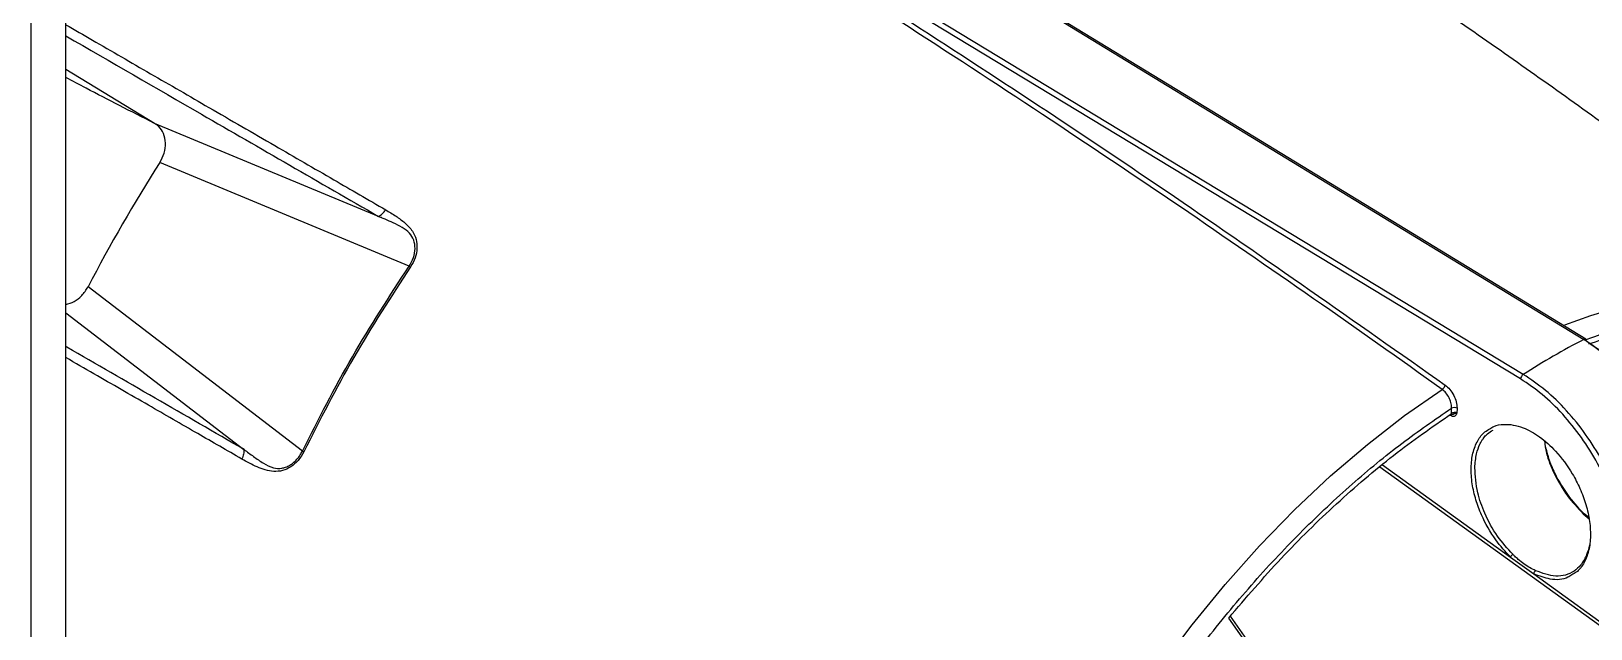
# Model space of a CAD drawing. Extents: x 16.7 to 113.1, y 4.5 to 84.5.
# Drawn here: x 79.95 to 85.93, y 10.07 to 12.36 of the extents above; entities that cross this region are included whole.
import ezdxf

# ---------------------------------------------------------------- set-up
doc = ezdxf.new("R2010")
doc.units = 0
doc.header["$MEASUREMENT"] = 0
doc.layers.add('OBJECT', color=7, linetype='CONTINUOUS')

msp = doc.modelspace()

# ---------------------------------------------------------------- linework, layer by layer
at = {"layer": 'OBJECT'}
for p, q in [((80.0866, 8.0781), (80.0866, 15.4047)), ((79.9537, 8.0014), (79.9537, 15.3279)), ((82.912, 13.0041), (85.9065, 11.1785)), ((85.6743, 11.0444), (82.6687, 12.8636)), ((85.6639, 11.0268), (82.6584, 12.846)), ((80.4265, 12.0063), (80.0866, 12.2125)), ((81.2852, 11.6499), (80.4265, 12.0063)), ((81.4027, 11.4595), (80.4467, 11.8561)), ((80.9932, 10.7501), (80.1717, 11.3797)), ((80.0866, 11.2799), (80.7695, 10.7567)), ((85.9065, 11.1785), (85.9163, 11.1725)), ((85.3985, 10.8939), (85.399, 10.9151)), ((85.4202, 10.9148), (85.4197, 10.8963)), ((80.7695, 10.7567), (80.7696, 10.7567)), ((80.9932, 10.7501), (80.9985, 10.7471)), ((86.0567, 10.0169), (85.1238, 10.6891)), ((85.1342, 10.6979), (85.6247, 10.3445)), ((85.8996, 10.5149), (85.9274, 10.4949)), ((85.9083, 10.5083), (85.9004, 10.5139)), ((85.9035, 10.5104), (85.9272, 10.4912)), ((85.9264, 10.4953), (85.9083, 10.5083)), ((85.6247, 10.3445), (85.7148, 10.2796)), ((85.7148, 10.2796), (86.061, 10.0301)), ((84.7113, 9.8739), (84.5449, 10.1107)), ((84.7137, 9.8877), (84.5516, 10.1183))]:
    msp.add_line(p, q, dxfattribs=at)
at = {"layer": 'OBJECT', "flags": 128}
for points in [[(85.9135, 11.1789), (84.4279, 12.0846), (82.919, 13.0045)], [(85.833, 11.2338), (85.9325, 11.2704), (86.0733, 11.3125), (86.2116, 11.342), (86.3465, 11.3589), (86.4775, 11.3631), (86.604, 11.3545), (86.7254, 11.3332), (86.8411, 11.2993), (86.8907, 11.2802)], [(83.504, 8.2952), (83.5577, 8.4816), (83.6205, 8.6687), (83.6919, 8.8555), (83.7719, 9.0412), (83.8598, 9.225), (83.9554, 9.4059), (84.0582, 9.5832), (84.1677, 9.756), (84.2835, 9.9235), (84.4049, 10.085), (84.5314, 10.2396), (84.6624, 10.3867), (84.7973, 10.5256), (84.9356, 10.6556), (85.0764, 10.7762), (85.2193, 10.8868), (85.3634, 10.9868)], [(85.3985, 10.8939), (85.3984, 10.8918), (85.398, 10.8899), (85.3972, 10.8884), (85.396, 10.8874), (85.3945, 10.8868), (85.3928, 10.8868), (85.3908, 10.8872), (85.39, 10.8876)], [(85.9035, 10.5104), (85.9048, 10.5111), (85.906, 10.5115), (85.907, 10.5116), (85.9077, 10.5115), (85.9083, 10.511), (85.9086, 10.5104), (85.9086, 10.5094), (85.9083, 10.5083)]]:
    msp.add_lwpolyline(points, dxfattribs=at)
at = {"layer": 'OBJECT'}
for centre, radius, start, end in [((85.5324, 8.6023), 6.0375, 147.38935, 152.61065), ((87.3246, 8.4538), 3.0716, 117.49547, 122.49915), ((85.9102, 11.1735), 0.00621, 351.14916, 126.41263), ((85.3489, 11.0085), 0.0261, 303.87702, 349.29064), ((85.6878, 11.0247), 0.0239, 124.34304, 174.81963), ((85.392, 10.8856), 0.00639, 356.93809, 31.23594), ((85.4093, 10.8938), 0.0236, 62.50942, 115.8291), ((85.6456, 10.335), 0.023, 120.38899, 155.59596), ((85.7293, 10.2798), 0.0145, 123.48561, 180.93997)]:
    msp.add_arc(centre, radius, start, end, dxfattribs=at)
for points, knots in [([(85.3634, 10.9868), (85.1991, 11.1032), (84.8648, 11.3401), (84.3539, 11.6911), (83.8255, 12.0456), (83.2952, 12.3916), (82.7676, 12.7265), (82.2473, 13.0477), (81.7232, 13.3629), (81.3725, 13.566), (81.1965, 13.6679)], [0, 0, 0, 0, 0.118989, 0.241992, 0.369009, 0.500039, 0.623805, 0.748387, 0.873785, 1, 1, 1, 1]), ([(81.2065, 13.6856), (81.5551, 13.482), (82.2524, 13.0747), (83.2962, 12.4186), (84.3378, 11.7329), (85.029, 11.2467), (85.3746, 11.0036)], [0, 0, 0, 0, 0.25003, 0.500058, 0.750055, 1, 1, 1, 1]), ([(87.1261, 11.1405), (87.0567, 11.1955), (86.8171, 11.3855), (86.3984, 11.7011), (85.8704, 12.0873), (85.3332, 12.4631), (84.8909, 12.7631), (84.6251, 12.934), (84.5435, 12.9864)], [0, 0, 0, 0, 0.0839488, 0.289789, 0.495873, 0.7021638, 0.9086263, 1, 1, 1, 1]), ([(80.0866, 12.3845), (80.1204, 12.365), (80.2283, 12.3027), (80.4111, 12.197), (80.6443, 12.0623), (80.8784, 11.9268), (81.1043, 11.7959), (81.2464, 11.7137), (81.3128, 11.6753)], [0, 0, 0, 0, 0.083773, 0.267021, 0.450258, 0.655967, 0.839215, 1, 1, 1, 1]), ([(80.0866, 12.3417), (80.2594, 12.242), (80.6548, 12.0138), (81.0581, 11.781), (81.2852, 11.6499)], [0, 0, 0, 0, 0.436927, 1, 1, 1, 1]), ([(80.4265, 12.0063), (80.3818, 12.029), (80.2941, 12.0737), (80.1807, 12.1321), (80.1124, 12.1682), (80.0866, 12.1819)], [0, 0, 0, 0, 0.391861, 0.76998, 1, 1, 1, 1]), ([(80.4467, 11.8561), (80.453, 11.8682), (80.4656, 11.8923), (80.4706, 11.9319), (80.4632, 11.9675), (80.4465, 11.9925), (80.4321, 12.0024), (80.4265, 12.0063)], [0, 0, 0, 0, 0.217936, 0.435232, 0.661573, 0.868603, 1, 1, 1, 1]), ([(81.2853, 11.6499), (81.2901, 11.6529), (81.2999, 11.6589), (81.3085, 11.6698), (81.3128, 11.6753)], [0, 0, 0, 0, 0.500003, 1, 1, 1, 1]), ([(81.3128, 11.6753), (81.3261, 11.6673), (81.3517, 11.6521), (81.3872, 11.626), (81.4149, 11.5971), (81.4309, 11.5633), (81.4343, 11.5278), (81.4275, 11.4908), (81.4145, 11.4678), (81.408, 11.4564)], [0, 0, 0, 0, 0.175155, 0.335953, 0.499736, 0.628069, 0.749937, 0.875049, 1, 1, 1, 1]), ([(81.4027, 11.4595), (81.4088, 11.4702), (81.4211, 11.4917), (81.4271, 11.5268), (81.4222, 11.5597), (81.4047, 11.5881), (81.376, 11.6087), (81.3431, 11.6245), (81.3163, 11.6365), (81.2973, 11.6447), (81.2889, 11.6483), (81.2852, 11.6499)], [0, 0, 0, 0, 0.123067, 0.246585, 0.369053, 0.491538, 0.630311, 0.772463, 0.899411, 0.955665, 1, 1, 1, 1]), ([(80.9932, 10.7501), (81.055, 10.872), (81.1788, 11.1158), (81.3281, 11.3449), (81.4027, 11.4595)], [0, 0, 0, 0, 0.499779, 1, 1, 1, 1]), ([(81.408, 11.4564), (81.3334, 11.3418), (81.1843, 11.1127), (81.0605, 10.869), (80.9985, 10.7471)], [0, 0, 0, 0, 0.500003, 1, 1, 1, 1]), ([(81.4027, 11.4595), (81.4036, 11.459), (81.4054, 11.4579), (81.4072, 11.4569), (81.408, 11.4564)], [0, 0, 0, 0, 0.500001, 1, 1, 1, 1]), ([(80.0866, 11.3128), (80.0974, 11.3157), (80.1191, 11.3215), (80.1495, 11.3453), (80.1641, 11.368), (80.1717, 11.3797)], [0, 0, 0, 0, 0.320872, 0.646441, 1, 1, 1, 1]), ([(85.9097, 11.1762), (85.962, 11.1948), (86.079, 11.2365), (86.257, 11.2735), (86.4426, 11.2912), (86.6215, 11.2829), (86.7908, 11.2491), (86.9481, 11.1898), (87.0915, 11.1061), (87.2189, 10.9999), (87.329, 10.8729), (87.4226, 10.7293), (87.4708, 10.6191), (87.4948, 10.5644)], [0, 0, 0, 0, 0.073937, 0.165467, 0.258957, 0.353004, 0.447496, 0.541994, 0.636041, 0.729525, 0.821061, 0.911248, 1, 1, 1, 1]), ([(85.9256, 11.1613), (85.9927, 11.1834), (86.1331, 11.2296), (86.3282, 11.2626), (86.4509, 11.2616), (86.5067, 11.2612)], [0, 0, 0, 0, 0.332891, 0.696475, 1, 1, 1, 1]), ([(80.7696, 10.7567), (80.5418, 10.8882), (80.3127, 11.0205), (80.088, 11.1502), (80.0866, 11.151)], [0, 0, 0, 0, 0.9937749, 1, 1, 1, 1]), ([(85.9065, 11.1785), (85.9351, 11.1593), (85.9921, 11.1209), (86.0743, 11.0418), (86.15, 10.9509), (86.2163, 10.8498), (86.2714, 10.7424), (86.3123, 10.6336), (86.3397, 10.525), (86.3443, 10.4581), (86.3466, 10.424)], [0, 0, 0, 0, 0.125536, 0.250752, 0.375675, 0.500324, 0.624651, 0.75007, 0.872262, 1, 1, 1, 1]), ([(85.9163, 11.1725), (85.9442, 11.1537), (85.9999, 11.1163), (86.0801, 11.0392), (86.154, 10.9505), (86.2191, 10.8516), (86.2728, 10.7469), (86.3131, 10.6399), (86.3398, 10.5342), (86.3444, 10.469), (86.3466, 10.4365)], [0, 0, 0, 0, 0.125719, 0.250525, 0.375694, 0.500217, 0.625479, 0.750016, 0.875168, 1, 1, 1, 1]), ([(80.7613, 10.7201), (80.7049, 10.7526), (80.5852, 10.8215), (80.3962, 10.9303), (80.2277, 11.0273), (80.1225, 11.0879), (80.0866, 11.1086)], [0, 0, 0, 0, 0.249548, 0.52926, 0.839137, 1, 1, 1, 1]), ([(85.3746, 11.0036), (85.3809, 10.9983), (85.3935, 10.9877), (85.4085, 10.9642), (85.4186, 10.9386), (85.4196, 10.9227), (85.4202, 10.9148)], [0, 0, 0, 0, 0.250228, 0.500086, 0.750006, 1, 1, 1, 1]), ([(86.0737, 10.279), (86.0729, 10.3125), (86.0712, 10.3795), (86.0485, 10.488), (86.0118, 10.5969), (85.961, 10.7036), (85.8985, 10.8038), (85.8262, 10.8935), (85.7472, 10.9709), (85.6917, 11.0082), (85.6639, 11.0268)], [0, 0, 0, 0, 0.125666, 0.250539, 0.37567, 0.500227, 0.625486, 0.75002, 0.875177, 1, 1, 1, 1]), ([(86.0949, 10.2786), (86.0939, 10.3137), (86.0921, 10.3824), (86.0684, 10.4935), (86.0309, 10.6044), (85.9788, 10.7134), (85.9148, 10.8157), (85.8409, 10.9075), (85.7598, 10.9869), (85.7028, 11.0252), (85.6743, 11.0444)], [0, 0, 0, 0, 0.128141, 0.25071, 0.37607, 0.500341, 0.624825, 0.749582, 0.874632, 1, 1, 1, 1]), ([(85.399, 10.9151), (85.3989, 10.9188), (85.3989, 10.9259), (85.3961, 10.9394), (85.3898, 10.9559), (85.3784, 10.9741), (85.3683, 10.9826), (85.3634, 10.9868)], [0, 0, 0, 0, 0.149147, 0.282418, 0.50059, 0.756831, 1, 1, 1, 1]), ([(83.5891, 8.3097), (83.613, 8.392), (83.6612, 8.5579), (83.7549, 8.8096), (83.865, 9.0637), (83.9924, 9.317), (84.1358, 9.5663), (84.2931, 9.8072), (84.4624, 10.0365), (84.6413, 10.2512), (84.8268, 10.4483), (85.0163, 10.6255), (85.207, 10.7831), (85.3353, 10.8713), (85.399, 10.9151)], [0, 0, 0, 0, 0.080321, 0.16194, 0.244772, 0.329378, 0.414487, 0.5, 0.585518, 0.670628, 0.755228, 0.838065, 0.919682, 1, 1, 1, 1]), ([(84.5449, 10.1107), (84.6113, 10.1882), (84.7445, 10.3437), (84.957, 10.5514), (85.1755, 10.7392), (85.3243, 10.8424), (85.3985, 10.8939)], [0, 0, 0, 0, 0.249262, 0.5, 0.750738, 1, 1, 1, 1]), ([(85.3907, 10.8893), (85.3915, 10.8889), (85.3932, 10.8883), (85.3967, 10.888), (85.3994, 10.8892), (85.4012, 10.8901)], [0, 0, 0, 0, 0.237244, 0.478975, 1, 1, 1, 1]), ([(85.4197, 10.8963), (85.4177, 10.8917), (85.4146, 10.8849), (85.4071, 10.8827), (85.4022, 10.8834), (85.3996, 10.8846), (85.3984, 10.8852)], [0, 0, 0, 0, 0.500408, 0.749561, 0.874846, 1, 1, 1, 1]), ([(85.4197, 10.8963), (85.4182, 10.8969), (85.416, 10.8978), (85.4121, 10.8982), (85.4085, 10.898), (85.4049, 10.8972), (85.4012, 10.8958), (85.3995, 10.8946), (85.3985, 10.8939)], [0, 0, 0, 0, 0.23989, 0.367317, 0.499483, 0.699788, 0.8375, 1, 1, 1, 1]), ([(85.4012, 10.8901), (85.4037, 10.8915), (85.4079, 10.894), (85.4147, 10.8961), (85.418, 10.8962), (85.4197, 10.8963)], [0, 0, 0, 0, 0.413074, 0.690931, 1, 1, 1, 1]), ([(85.6247, 10.3445), (85.6053, 10.3655), (85.5622, 10.4124), (85.5184, 10.4911), (85.4909, 10.565), (85.4767, 10.6267), (85.4725, 10.6881), (85.4794, 10.7445), (85.4979, 10.7909), (85.5208, 10.822), (85.5397, 10.8322), (85.5463, 10.8357)], [0, 0, 0, 0, 0.136879, 0.305055, 0.401288, 0.50431, 0.612411, 0.723242, 0.834071, 0.942167, 1, 1, 1, 1]), ([(85.4885, 10.6869), (85.4899, 10.7051), (85.4925, 10.7383), (85.5041, 10.77), (85.5137, 10.788), (85.5197, 10.7974), (85.5256, 10.8051), (85.5311, 10.8113), (85.5409, 10.8216), (85.5509, 10.8265), (85.5588, 10.8304)], [0, 0, 0, 0, 0.276876, 0.505744, 0.583894, 0.654328, 0.717044, 0.772044, 0.819326, 1, 1, 1, 1]), ([(85.5463, 10.8357), (85.5512, 10.839), (85.5665, 10.8493), (85.608, 10.8561), (85.668, 10.8463), (85.7373, 10.8076), (85.8036, 10.7485), (85.856, 10.6778), (85.8929, 10.6063), (85.9159, 10.5442), (85.93, 10.4797), (85.9333, 10.4174), (85.9251, 10.3618), (85.9061, 10.3175), (85.8837, 10.2885), (85.8658, 10.2789), (85.8597, 10.2756)], [0, 0, 0, 0, 0.02924, 0.091517, 0.200352, 0.288936, 0.37752, 0.486357, 0.548634, 0.615305, 0.685265, 0.756994, 0.828724, 0.898686, 0.96536, 1, 1, 1, 1]), ([(85.7549, 10.7908), (85.7569, 10.7748), (85.7618, 10.7345), (85.7927, 10.6602), (85.84, 10.578), (85.8828, 10.5325), (85.9035, 10.5104)], [0, 0, 0, 0, 0.16678, 0.421361, 0.719673, 1, 1, 1, 1]), ([(85.7585, 10.7687), (85.7623, 10.7534), (85.7708, 10.7195), (85.7997, 10.652), (85.845, 10.5752), (85.8887, 10.529), (85.9083, 10.5083)], [0, 0, 0, 0, 0.164932, 0.364508, 0.714269, 1, 1, 1, 1]), ([(80.7696, 10.7567), (80.7694, 10.7509), (80.769, 10.7394), (80.7639, 10.7265), (80.7613, 10.7201)], [0, 0, 0, 0, 0.499993, 1, 1, 1, 1]), ([(80.9985, 10.7471), (80.9918, 10.7358), (80.9784, 10.7131), (80.9497, 10.6887), (80.9173, 10.6739), (80.8722, 10.6701), (80.8193, 10.6881), (80.7806, 10.7094), (80.7613, 10.7201)], [0, 0, 0, 0, 0.125023, 0.25026, 0.372599, 0.500558, 0.750171, 1, 1, 1, 1]), ([(80.7696, 10.7567), (80.7818, 10.7476), (80.8063, 10.7293), (80.8429, 10.7033), (80.8787, 10.6847), (80.9087, 10.6831), (80.93, 10.6886), (80.9447, 10.6957), (80.9594, 10.7061), (80.973, 10.7191), (80.9848, 10.7342), (80.9906, 10.7453), (80.9932, 10.7501)], [0, 0, 0, 0, 0.167655, 0.336418, 0.499288, 0.624454, 0.681335, 0.749951, 0.805261, 0.875044, 0.945879, 1, 1, 1, 1]), ([(85.634, 10.3549), (85.6137, 10.3771), (85.5717, 10.423), (85.5263, 10.5068), (85.4938, 10.5987), (85.4904, 10.6552), (85.4885, 10.6869)], [0, 0, 0, 0, 0.2422228, 0.4999906, 0.7199668, 1, 1, 1, 1]), ([(85.7213, 10.2919), (85.7061, 10.2998), (85.6832, 10.3116), (85.6573, 10.3328), (85.6435, 10.3456), (85.6365, 10.3524), (85.634, 10.3549)], [0, 0, 0, 0, 0.498348, 0.748841, 0.907486, 1, 1, 1, 1]), ([(85.9274, 10.3914), (85.9258, 10.3838), (85.9237, 10.373), (85.9197, 10.3608), (85.9173, 10.3543), (85.9103, 10.3372), (85.896, 10.3133), (85.8599, 10.2806), (85.8024, 10.2629), (85.7476, 10.2825), (85.7213, 10.2919)], [0, 0, 0, 0, 0.0744418, 0.1067542, 0.1306809, 0.1462222, 0.3018977, 0.4384305, 0.7298474, 1, 1, 1, 1]), ([(85.5389, 9.4821), (85.5815, 9.5297), (85.6824, 9.6423), (85.8503, 9.7949), (86.0357, 9.9401), (86.2208, 10.0589), (86.4058, 10.1537), (86.5912, 10.2226), (86.7621, 10.2644), (86.8659, 10.2683), (86.9114, 10.27)], [0, 0, 0, 0, 0.099341, 0.235057, 0.36757, 0.496648, 0.625716, 0.758229, 0.893954, 1, 1, 1, 1]), ([(85.5428, 9.4799), (85.5623, 9.5017), (85.6116, 9.5568), (85.6936, 9.6397), (85.7886, 9.7291), (85.8864, 9.8133), (85.9862, 9.8916), (86.0876, 9.9633), (86.19, 10.0281), (86.2928, 10.0854), (86.3955, 10.135), (86.4976, 10.1764), (86.5988, 10.2096), (86.6984, 10.2337), (86.779, 10.2479), (86.825, 10.2506), (86.8395, 10.2514)], [0, 0, 0, 0, 0.048236, 0.121324, 0.195512, 0.270523, 0.346155, 0.42226, 0.498735, 0.575511, 0.652555, 0.729865, 0.807474, 0.885454, 0.963926, 1, 1, 1, 1]), ([(85.8597, 10.2756), (85.8551, 10.2726), (85.8322, 10.2576), (85.7826, 10.2539), (85.7358, 10.2716), (85.7148, 10.2796)], [0, 0, 0, 0, 0.122812, 0.606402, 1, 1, 1, 1])]:
    msp.add_open_spline(points, degree=3, knots=knots, dxfattribs=at)

doc.saveas('drawing.dxf')
